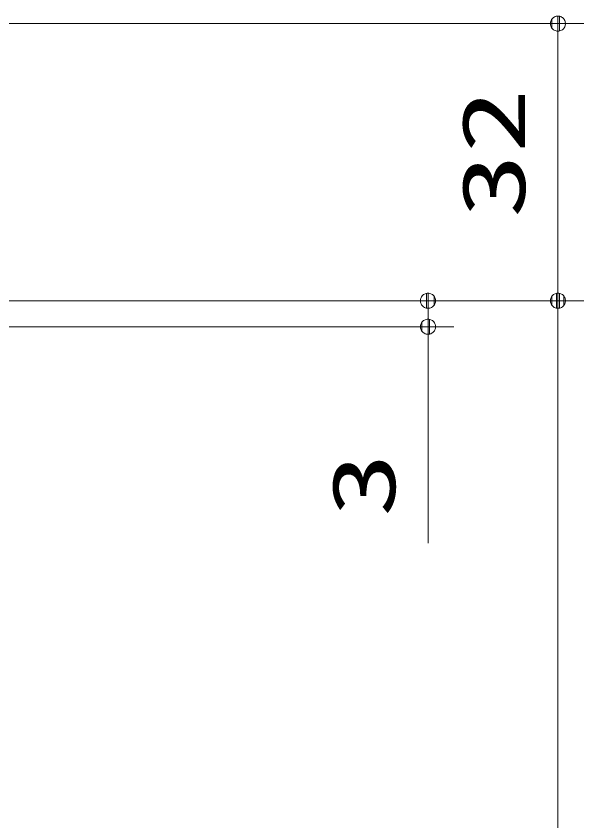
# Model space of a CAD drawing. Units: millimetres on the paper, scale 1:3. Extents: x -305 to 305, y -152 to 152.
# Drawn here: x 12.52 to 34.37, y 80.85 to 111.83 of the extents above; entities that cross this region are included whole.
import ezdxf
from ezdxf.enums import TextEntityAlignment as Align

# ---------------------------------------------------------------- set-up
doc = ezdxf.new("R2010")
doc.units = ezdxf.units.MM
doc.layers.add('0-2_0', color=7, linetype='Continuous', lineweight=9)
doc.layers.add('0-3_HV', color=7, linetype='Continuous', lineweight=9)
doc.styles.add('ＭＳ ゴシック', font='')
doc.styles.get('ＭＳ ゴシック').set_extended_font_data('MS Gothic')

# ---------------------------------------------------------------- blocks, each defined once
blk = doc.blocks.new('_DOTSMALL')
at = {"layer": '0-2_0'}
for p, q in [((0.0746, 0.1), (-0.0746, 0.1)), ((0.1223, -0.0248), (-0.1223, -0.0248))]:
    blk.add_line(p, q, dxfattribs=at)
for points in [[(0.125, 0), (0.124, 0.0157), (0.1211, 0.0311), (0.1162, 0.046), (0.1095, 0.0602), (0.1011, 0.0735), (0.0911, 0.0856), (0.0797, 0.0963), (0.067, 0.1055), (0.0532, 0.1131), (0.0386, 0.1189), (0.0234, 0.1228), (0.0078, 0.1248), (-0.0078, 0.1248), (-0.0234, 0.1228), (-0.0386, 0.1189), (-0.0532, 0.1131), (-0.067, 0.1055), (-0.0797, 0.0963), (-0.0911, 0.0856), (-0.1011, 0.0735), (-0.1095, 0.0602), (-0.1162, 0.046), (-0.1211, 0.0311), (-0.124, 0.0157), (-0.125, 0), (0, 0)], [(-0.125, 0), (-0.124, -0.0157), (-0.1211, -0.0311), (-0.1162, -0.046), (-0.1095, -0.0602), (-0.1011, -0.0735), (-0.0911, -0.0856), (-0.0797, -0.0963), (-0.067, -0.1055), (-0.0532, -0.1131), (-0.0386, -0.1189), (-0.0234, -0.1228), (-0.0078, -0.1248), (0.0078, -0.1248), (0.0234, -0.1228), (0.0386, -0.1189), (0.0532, -0.1131), (0.067, -0.1055), (0.0797, -0.0963), (0.0911, -0.0856), (0.1011, -0.0735), (0.1095, -0.0602), (0.1162, -0.046), (0.1211, -0.0311), (0.124, -0.0157), (0.125, 0), (0, 0)]]:
    blk.add_lwpolyline(points, close=True, dxfattribs=at)

msp = doc.modelspace()

# ---------------------------------------------------------------- linework, layer by layer
at = {"layer": '0-3_HV'}
for p, q in [((-7.161, 111.537), (34.373, 111.537)), ((33.373, 111.537), (33.373, 100.87)), ((11.339, 100.87), (34.373, 100.87)), ((11.339, 100.87), (34.373, 100.87)), ((28.373, 100.87), (28.373, 99.87)), ((33.373, 100.87), (33.373, -46.464)), ((11.173, 99.87), (29.373, 99.87)), ((28.373, 99.87), (28.373, 91.537))]:
    msp.add_line(p, q, dxfattribs=at)

# ---------------------------------------------------------------- block references
at = {"layer": '0-3_HV', "xscale": 2.32, "yscale": 2.32}
for p, rotation in [((33.373, 111.537), 90), ((28.373, 100.87), 270), ((33.373, 100.87), 270), ((33.373, 100.87), 90), ((28.373, 99.87), 90)]:
    msp.add_blockref('_DOTSMALL', p, dxfattribs=dict(at, rotation=rotation))

# ---------------------------------------------------------------- texts
at = {"layer": '0-3_HV', "style": 'ＭＳ ゴシック', "width": 1.5}
for s, p in [('32', (32.843, 104.048)), ('3', (27.843, 92.537))]:
    msp.add_text(s, height=2.441, rotation=90, dxfattribs=at).set_placement(p, align=Align.BOTTOM_LEFT)

doc.saveas('drawing.dxf')
